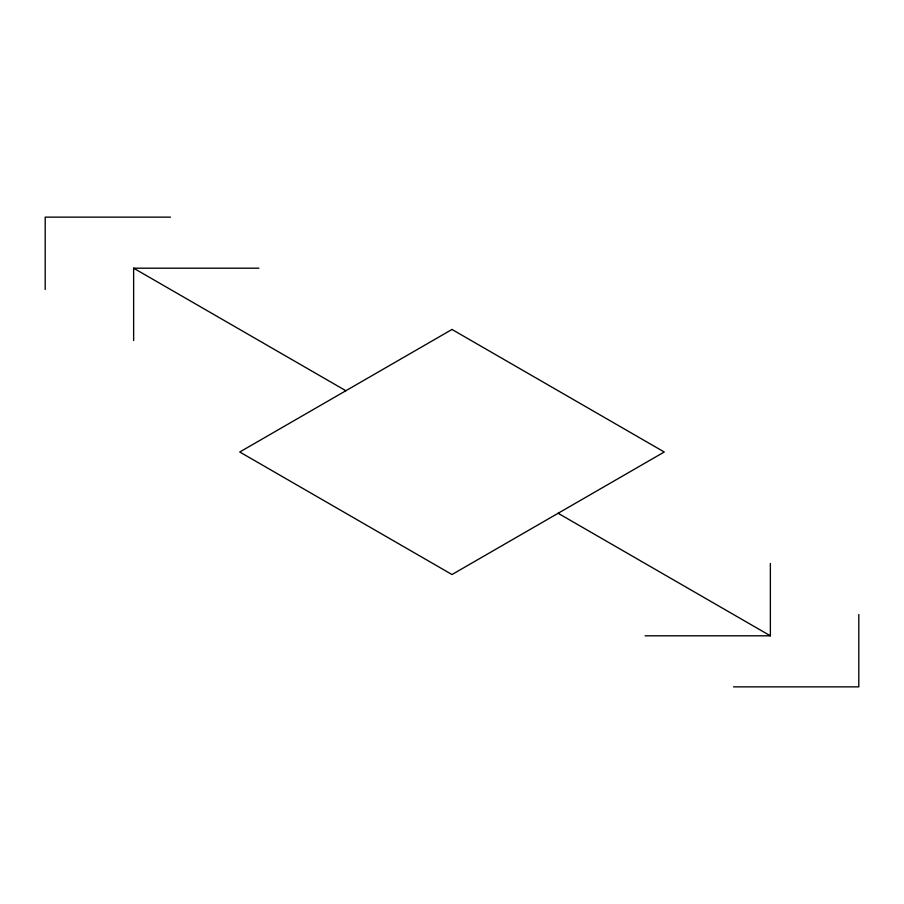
<?xml version="1.0" encoding="UTF-8"?>
<svg xmlns="http://www.w3.org/2000/svg" width="904" height="904" viewBox="0 0 904 904"><rect width="100%" height="100%" fill="white"/><g stroke="black" fill="none" stroke-linecap="round" stroke-linejoin="round"><path stroke-width="1.36" d="M170.483 217.141L45.2 217.141L45.2 289.472M133.634 340.525L133.634 268.194L258.917 268.194M645.083 635.806L770.366 635.806L770.366 563.474M733.517 686.859L858.8 686.859L858.8 614.528M133.634 268.194L345.882 390.731M558.118 513.269L770.366 635.806M452 329.463L239.752 452L452 574.537L664.248 452L452 329.463"/></g></svg>
